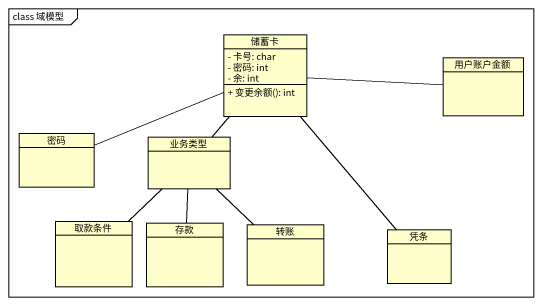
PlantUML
@startuml
mainframe class 域模型
hide circle
hide empty members
skinparam classAttributeIconSize 0
class 储蓄卡 {
  - 卡号: char
  - 密码: int
  - 余: int
  + 变更余额(): int
}
class 用户账户金额
class 密码
class 业务类型
class 取款条件
class 存款
class 转账
class 凭条
储蓄卡 -right- 用户账户金额
储蓄卡 -left- 密码
储蓄卡 -- 业务类型
储蓄卡 -- 凭条
业务类型 -- 取款条件
业务类型 -- 存款
业务类型 -- 转账
@enduml
